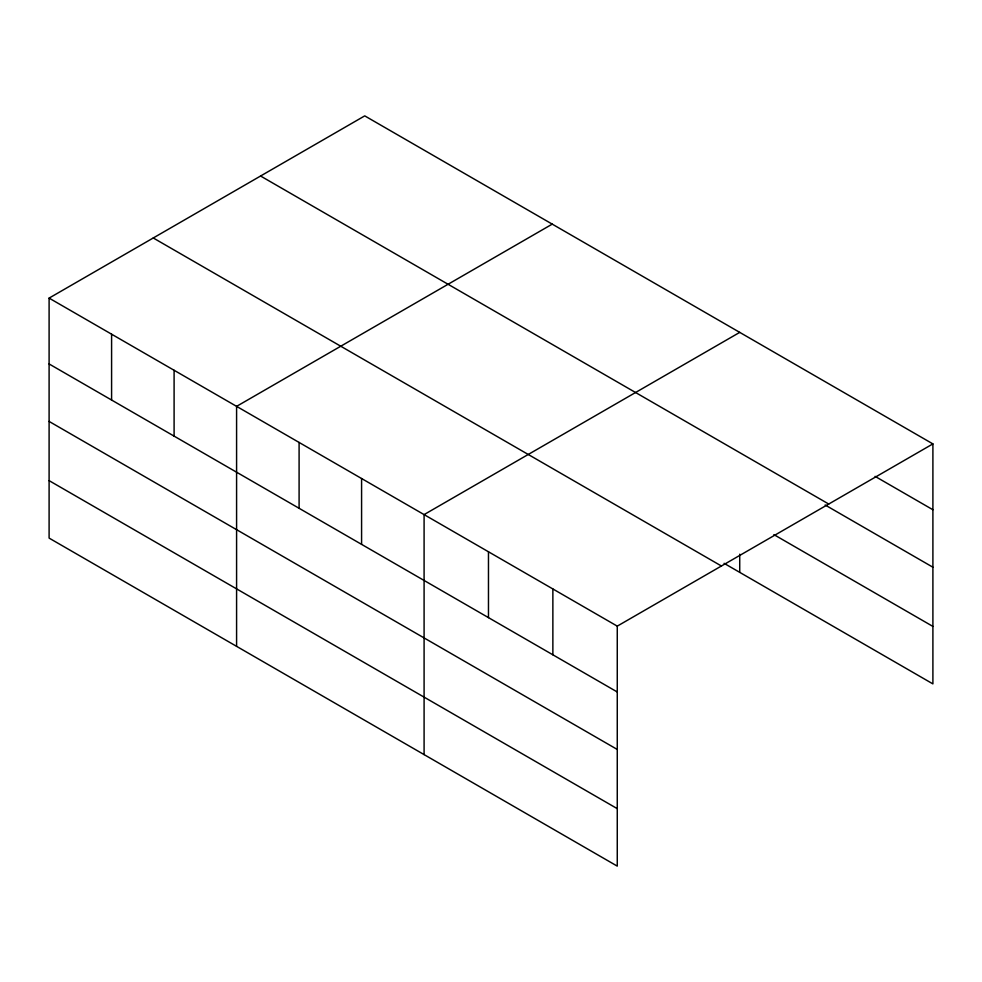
<?xml version="1.0" encoding="UTF-8"?>
<svg xmlns="http://www.w3.org/2000/svg" width="982" height="982" viewBox="0 0 982 982"><rect width="100%" height="100%" fill="white"/><g stroke="black" fill="none" stroke-linecap="round" stroke-linejoin="round"><path stroke-width="1.47" d="M49.1 298.111L617.261 626.135L617.261 866.124L49.1 538.099L49.1 298.111L364.739 115.876L932.9 443.901L932.9 683.889L724.102 563.337M552.24 224.129L236.588 406.364L236.588 646.34M739.728 332.37L424.089 514.605L424.089 754.593M617.261 626.135L932.9 443.901M875.085 476.368L932.9 509.744M260.586 176.024L828.734 504.036M825.138 504.993L932.9 567.215M773.89 534.613L932.9 626.418M153.266 237.975L721.414 566M49.1 363.954L617.261 691.979M49.1 421.425L617.261 749.45M49.1 480.628L617.261 808.652M739.728 554.204L739.728 572.359M552.866 588.967L552.866 654.81M488.471 551.786L488.471 617.629M361.585 478.529L361.585 544.372M299.093 442.44L299.093 508.283M174.096 370.275L174.096 436.118M111.592 334.199L111.592 400.042"/></g></svg>
